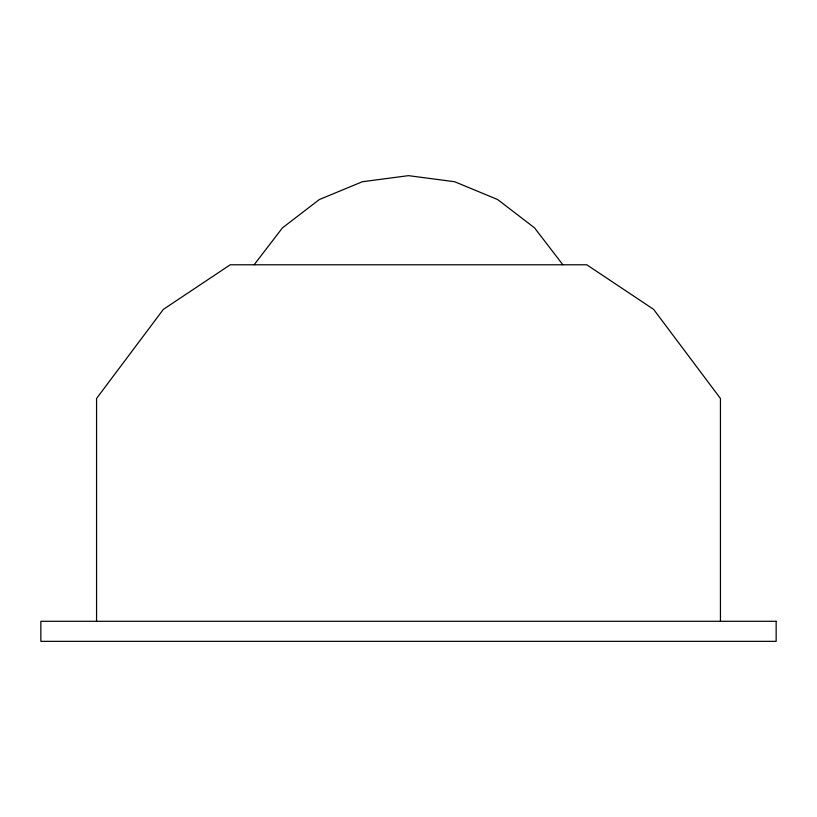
<?xml version="1.0" encoding="UTF-8"?>
<svg xmlns="http://www.w3.org/2000/svg" width="817" height="817" viewBox="0 0 817 817"><rect width="100%" height="100%" fill="white"/><g stroke="black" fill="none" stroke-linecap="round" stroke-linejoin="round"><path stroke-width="1.23" d="M254.128 264.779L282.457 227.861L319.376 199.532L362.36 181.731L408.5 175.655L454.64 181.731L497.624 199.532L534.543 227.861L562.872 264.779M720.441 621.288L720.441 398.471L653.6 309.347L586.759 264.779L230.241 264.779L163.4 309.347L96.559 398.471L96.559 621.288M776.15 621.288L40.85 621.288L40.85 641.345L776.15 641.345L776.15 621.288"/></g></svg>
